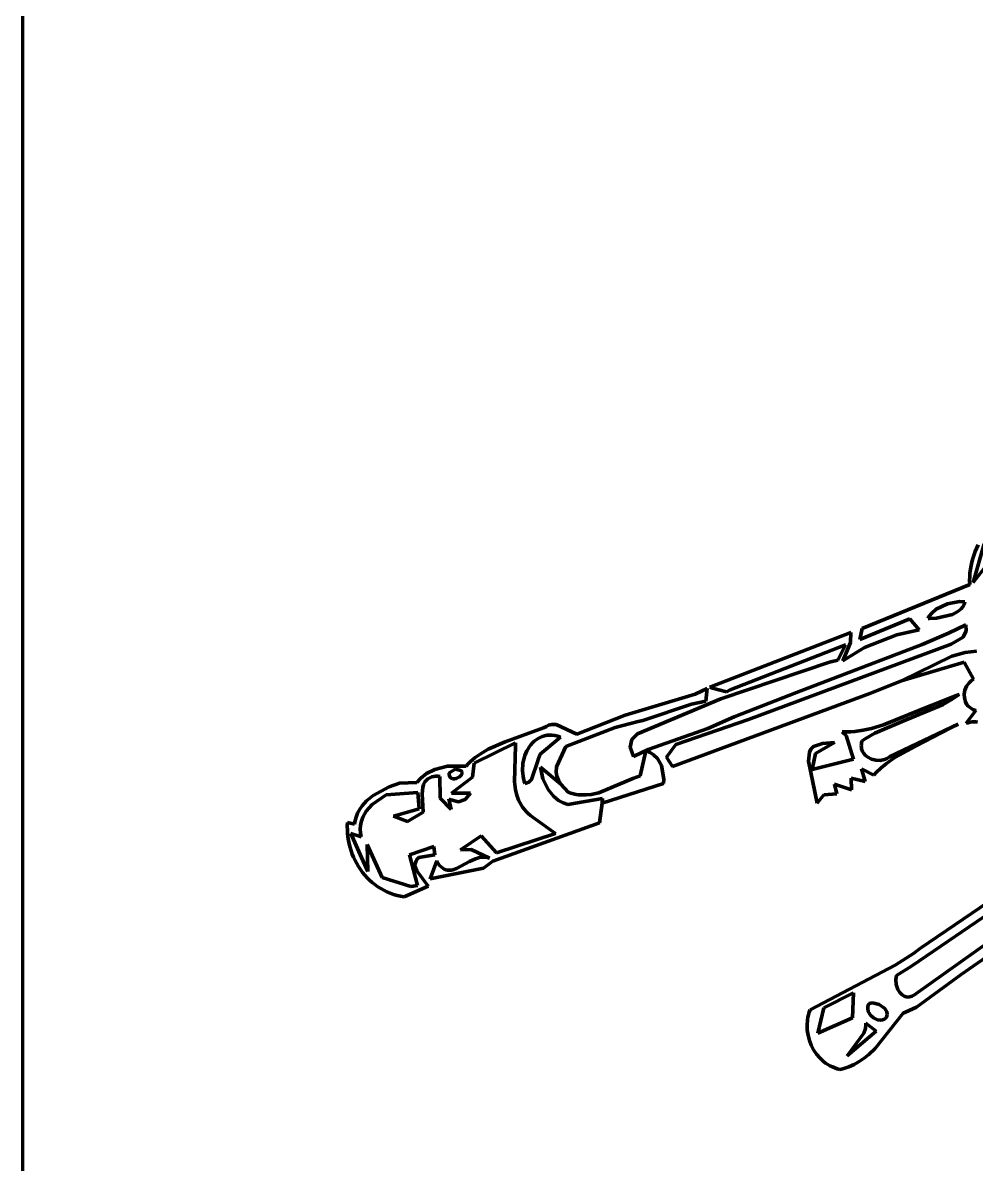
# Model space of a CAD drawing. Header units: millimetres. Extents: x 0 to 8.5, y 0 to 13.2.
# Drawn here: x 0 to 1.895, y 8.382 to 10.652 of the extents above; entities that cross this region are included whole.
import ezdxf

# ---------------------------------------------------------------- set-up
doc = ezdxf.new("R2010")
doc.units = ezdxf.units.MM
for name, color, linetype, lineweight in [('color#060606ff', 7, 'CONTINUOUS', 100), ('color#5c5c5cff', 7, 'CONTINUOUS', 100), ('color#aeaeaeff', 7, 'CONTINUOUS', 100), ('color#ffffffff', 7, 'CONTINUOUS', 100)]:
    doc.layers.add(name, color=color, linetype=linetype, lineweight=lineweight)

msp = doc.modelspace()

# ---------------------------------------------------------------- linework, layer by layer
at = {"layer": 'color#060606ff'}
for p, q in [((1.8884, 9.5863), (1.8933, 9.6001)), ((1.9112, 9.6155), (1.8892, 9.539)), ((1.8933, 9.6001), (1.8992, 9.6136)), ((1.8848, 9.5722), (1.8864, 9.5793)), ((1.8864, 9.5793), (1.8884, 9.5863)), ((1.8892, 9.539), (1.9216, 9.5806)), ((1.8821, 9.5501), (1.8826, 9.5576)), ((1.8826, 9.5576), (1.8835, 9.5649)), ((1.8835, 9.5649), (1.8848, 9.5722)), ((1.6687, 9.4472), (1.8824, 9.5347)), ((1.882, 9.5425), (1.8821, 9.5501)), ((1.8824, 9.5347), (1.882, 9.5425)), ((1.8379, 9.4962), (1.8154, 9.4854)), ((1.8619, 9.5007), (1.8379, 9.4962)), ((1.8725, 9.5002), (1.8619, 9.5007)), ((1.8653, 9.4862), (1.8687, 9.4904)), ((1.8687, 9.4904), (1.8711, 9.4951)), ((1.8711, 9.4951), (1.8725, 9.5002)), ((1.7632, 9.4663), (1.6638, 9.4251)), ((1.7818, 9.4448), (1.7632, 9.4663)), ((1.8018, 9.4716), (1.7996, 9.4671)), ((1.7996, 9.4671), (1.8021, 9.467)), ((1.8067, 9.478), (1.8018, 9.4716)), ((1.8021, 9.467), (1.8163, 9.4675)), ((1.8154, 9.4854), (1.8067, 9.478)), ((1.8163, 9.4675), (1.8478, 9.475)), ((1.8478, 9.475), (1.8587, 9.4808)), ((1.8587, 9.4808), (1.8653, 9.4862)), ((1.6638, 9.4251), (1.6687, 9.4472)), ((1.7374, 9.4349), (1.7818, 9.4448)), ((1.8744, 9.4547), (1.8399, 9.4383)), ((1.8691, 9.4299), (1.8748, 9.4426)), ((1.8748, 9.4426), (1.8744, 9.4547)), ((1.3656, 9.3304), (1.6461, 9.4395)), ((1.6453, 9.4191), (1.63, 9.3828)), ((1.6461, 9.4395), (1.6453, 9.4191)), ((1.6733, 9.4096), (1.7374, 9.4349)), ((1.8399, 9.4383), (1.7876, 9.4153)), ((1.8451, 9.4159), (1.8691, 9.4299)), ((1.6355, 9.4151), (1.4058, 9.3256)), ((1.4425, 9.2666), (1.8451, 9.4159)), ((1.7876, 9.4153), (1.538, 9.3202)), ((1.6199, 9.3846), (1.6355, 9.4151)), ((1.63, 9.3828), (1.6733, 9.4096)), ((1.8733, 9.3995), (1.8465, 9.3925)), ((1.8955, 9.4023), (1.8733, 9.3995)), ((1.3877, 9.3072), (1.6035, 9.3805)), ((1.6035, 9.3805), (1.6199, 9.3846)), ((1.8465, 9.3925), (1.7469, 9.3432)), ((1.3366, 9.3164), (1.3604, 9.3277)), ((1.3604, 9.3277), (1.3578, 9.3028)), ((1.3682, 9.3293), (1.3656, 9.3304)), ((1.3988, 9.3213), (1.3682, 9.3293)), ((1.7469, 9.3432), (1.6837, 9.3177)), ((1.197, 9.2752), (1.3366, 9.3164)), ((1.2221, 9.2377), (1.3877, 9.3072)), ((1.6837, 9.3177), (1.2912, 9.1727)), ((1.4058, 9.3256), (1.3988, 9.3213)), ((1.538, 9.3202), (1.4137, 9.2714)), ((1.8057, 9.2944), (1.853, 9.3132)), ((1.8487, 9.3074), (1.8295, 9.2963)), ((1.8609, 9.3158), (1.8487, 9.3074)), ((1.853, 9.3132), (1.8609, 9.3158)), ((1.3293, 9.2967), (1.2327, 9.2641)), ((1.3578, 9.3028), (1.3293, 9.2967)), ((1.7111, 9.2554), (1.8057, 9.2944)), ((1.8295, 9.2963), (1.7478, 9.2622)), ((1.1013, 9.2369), (1.197, 9.2752)), ((1.223, 9.2625), (1.1773, 9.2506)), ((1.2327, 9.2641), (1.223, 9.2625)), ((1.2981, 9.2164), (1.4425, 9.2666)), ((1.4137, 9.2714), (1.3613, 9.2483)), ((1.7478, 9.2622), (1.6937, 9.2388)), ((0.959, 9.2216), (1.0351, 9.2499)), ((1.0351, 9.2499), (1.0406, 9.2526)), ((1.0406, 9.2526), (1.045, 9.2549)), ((1.045, 9.2549), (1.0515, 9.2566)), ((1.0515, 9.2566), (1.0601, 9.2564)), ((1.0601, 9.2564), (1.1013, 9.2369)), ((1.1773, 9.2506), (1.0794, 9.2123)), ((1.2106, 9.2263), (1.2221, 9.2377)), ((1.3613, 9.2483), (1.2433, 9.2066)), ((1.6287, 9.2417), (1.6372, 9.2416)), ((1.6368, 9.2344), (1.6287, 9.2417)), ((1.6372, 9.2416), (1.6456, 9.242)), ((1.6456, 9.242), (1.654, 9.2426)), ((1.654, 9.2426), (1.6706, 9.245)), ((1.6706, 9.245), (1.6869, 9.2484)), ((1.6937, 9.2388), (1.6745, 9.2279)), ((1.6869, 9.2484), (1.7111, 9.2554)), ((1.7228, 9.1919), (1.8593, 9.2569)), ((1.8593, 9.2569), (1.775, 9.2133)), ((0.9792, 9.2202), (0.8969, 9.1796)), ((0.9249, 9.207), (0.959, 9.2216)), ((0.9771, 9.1423), (0.979, 9.2148)), ((0.979, 9.2148), (0.9792, 9.2202)), ((1.0098, 9.2161), (1.0069, 9.2123)), ((1.013, 9.2198), (1.0098, 9.2161)), ((1.0165, 9.2231), (1.013, 9.2198)), ((1.0202, 9.226), (1.0165, 9.2231)), ((1.0241, 9.2286), (1.0202, 9.226)), ((1.0282, 9.2308), (1.0241, 9.2286)), ((1.0326, 9.2326), (1.0282, 9.2308)), ((1.0285, 9.1975), (1.069, 9.2312)), ((1.0372, 9.234), (1.0326, 9.2326)), ((1.042, 9.2349), (1.0372, 9.234)), ((1.047, 9.2353), (1.042, 9.2349)), ((1.0522, 9.2351), (1.047, 9.2353)), ((1.0576, 9.2344), (1.0522, 9.2351)), ((1.0632, 9.2331), (1.0576, 9.2344)), ((1.069, 9.2312), (1.0632, 9.2331)), ((1.2072, 9.2111), (1.2106, 9.2263)), ((1.2792, 9.1912), (1.2981, 9.2164)), ((1.5717, 9.2127), (1.5898, 9.2183)), ((1.6135, 9.2205), (1.5755, 9.199)), ((1.5898, 9.2183), (1.6135, 9.2205)), ((1.6515, 9.1876), (1.6368, 9.2344)), ((1.6669, 9.2173), (1.6667, 9.2141)), ((1.6667, 9.2141), (1.6668, 9.2111)), ((1.6674, 9.2205), (1.6669, 9.2173)), ((1.6683, 9.2239), (1.6674, 9.2205)), ((1.6745, 9.2279), (1.6683, 9.2239)), ((0.8991, 9.1906), (0.909, 9.1977)), ((0.909, 9.1977), (0.9249, 9.207)), ((0.9979, 9.1945), (0.9964, 9.1896)), ((0.9998, 9.1992), (0.9979, 9.1945)), ((1.0019, 9.2038), (0.9998, 9.1992)), ((1.0043, 9.2081), (1.0019, 9.2038)), ((1.0069, 9.2123), (1.0043, 9.2081)), ((1.0241, 9.1867), (1.0285, 9.1975)), ((1.0794, 9.2123), (1.061, 9.1719)), ((1.2136, 9.193), (1.2072, 9.2111)), ((1.2433, 9.2066), (1.2136, 9.193)), ((1.5615, 9.1835), (1.5634, 9.2015)), ((1.5634, 9.2015), (1.5664, 9.2073)), ((1.5664, 9.2073), (1.5717, 9.2127)), ((1.5755, 9.199), (1.5687, 9.1669)), ((1.6668, 9.2111), (1.6672, 9.2083)), ((1.6672, 9.2083), (1.6689, 9.203)), ((1.6689, 9.203), (1.6716, 9.1984)), ((1.6716, 9.1984), (1.6752, 9.1944)), ((1.6752, 9.1944), (1.6795, 9.1911)), ((1.7179, 9.1888), (1.7228, 9.1919)), ((1.775, 9.2133), (1.7334, 9.1905)), ((0.819, 9.1671), (0.8441, 9.1734)), ((0.8441, 9.1734), (0.8812, 9.1732)), ((0.8812, 9.1732), (0.8854, 9.178)), ((0.8854, 9.178), (0.8898, 9.1825)), ((0.8898, 9.1825), (0.8991, 9.1906)), ((0.8969, 9.1796), (0.8941, 9.1516)), ((0.9936, 9.1743), (0.9933, 9.1692)), ((0.9933, 9.1692), (0.9933, 9.164)), ((0.9942, 9.1795), (0.9936, 9.1743)), ((0.9952, 9.1846), (0.9942, 9.1795)), ((0.9964, 9.1896), (0.9952, 9.1846)), ((1.0111, 9.147), (1.0237, 9.1843)), ((1.0237, 9.1843), (1.0241, 9.1867)), ((1.0696, 9.1375), (1.0293, 9.1715)), ((1.0293, 9.1715), (1.0337, 9.1486)), ((1.061, 9.1719), (1.0604, 9.1613)), ((1.2912, 9.1727), (1.2792, 9.1912)), ((1.5788, 9.0998), (1.5615, 9.1835)), ((1.5687, 9.1669), (1.6515, 9.1876)), ((1.6795, 9.1911), (1.687, 9.1874)), ((1.687, 9.1874), (1.6953, 9.1854)), ((1.6953, 9.1854), (1.704, 9.1851)), ((1.7062, 9.1704), (1.6962, 9.161)), ((1.704, 9.1851), (1.7125, 9.1867)), ((1.7167, 9.179), (1.7062, 9.1704)), ((1.7125, 9.1867), (1.7179, 9.1888)), ((1.7334, 9.1905), (1.7167, 9.179)), ((0.7834, 9.1413), (0.7911, 9.1498)), ((0.7911, 9.1498), (0.8027, 9.1589)), ((0.8028, 9.1465), (0.8009, 9.1444)), ((0.8027, 9.1589), (0.819, 9.1671)), ((0.805, 9.1483), (0.8028, 9.1465)), ((0.8074, 9.1499), (0.805, 9.1483)), ((0.8102, 9.1512), (0.8074, 9.1499)), ((0.8133, 9.1523), (0.8102, 9.1512)), ((0.8167, 9.153), (0.8133, 9.1523)), ((0.8205, 9.1534), (0.8167, 9.153)), ((0.8246, 9.1534), (0.8205, 9.1534)), ((0.8292, 9.1531), (0.8246, 9.1534)), ((0.8296, 9.11), (0.8292, 9.1531)), ((0.8592, 9.1673), (0.847, 9.1598)), ((0.847, 9.1598), (0.8473, 9.157)), ((0.8473, 9.157), (0.8479, 9.1546)), ((0.8479, 9.1546), (0.8488, 9.1526)), ((0.8488, 9.1526), (0.8499, 9.151)), ((0.8499, 9.151), (0.8512, 9.1498)), ((0.8512, 9.1498), (0.8527, 9.1489)), ((0.8941, 9.1516), (0.8522, 9.1199)), ((0.8527, 9.1489), (0.8543, 9.1484)), ((0.8543, 9.1484), (0.8578, 9.1481)), ((0.8578, 9.1481), (0.8615, 9.1488)), ((0.8627, 9.167), (0.8592, 9.1673)), ((0.8615, 9.1488), (0.8682, 9.1524)), ((0.8656, 9.1665), (0.8627, 9.167)), ((0.868, 9.1658), (0.8656, 9.1665)), ((0.8699, 9.165), (0.868, 9.1658)), ((0.8682, 9.1524), (0.8718, 9.1563)), ((0.8714, 9.164), (0.8699, 9.165)), ((0.8724, 9.1628), (0.8714, 9.164)), ((0.8718, 9.1563), (0.873, 9.159)), ((0.8729, 9.1616), (0.8724, 9.1628)), ((0.8731, 9.1603), (0.8729, 9.1616)), ((0.873, 9.159), (0.8731, 9.1603)), ((0.9933, 9.164), (0.9937, 9.1588)), ((0.9937, 9.1588), (0.9944, 9.1537)), ((0.9944, 9.1537), (0.9954, 9.1487)), ((0.9954, 9.1487), (0.9968, 9.1437)), ((1.0059, 9.142), (1.0111, 9.147)), ((1.0337, 9.1486), (1.044, 9.127)), ((1.0604, 9.1613), (1.0617, 9.1534)), ((1.0617, 9.1534), (1.0647, 9.1454)), ((1.6741, 9.1433), (1.6464, 9.1497)), ((1.6464, 9.1497), (1.647, 9.1264)), ((1.6914, 9.1559), (1.6674, 9.1683)), ((1.6674, 9.1683), (1.6741, 9.1433)), ((1.6962, 9.161), (1.6914, 9.1559)), ((0.6967, 9.1153), (0.728, 9.1321)), ((0.728, 9.1321), (0.7486, 9.1398)), ((0.7486, 9.1398), (0.7834, 9.1413)), ((0.795, 9.1312), (0.7935, 9.1183)), ((0.7967, 9.137), (0.795, 9.1312)), ((0.7993, 9.1421), (0.7967, 9.137)), ((0.8009, 9.1444), (0.7993, 9.1421)), ((0.9793, 9.1262), (0.9771, 9.1423)), ((0.9819, 9.1159), (0.9793, 9.1262)), ((0.9968, 9.1437), (0.9985, 9.1389)), ((0.9985, 9.1389), (1.0006, 9.1395)), ((1.0006, 9.1395), (1.0059, 9.142)), ((1.044, 9.127), (1.0546, 9.1138)), ((1.0647, 9.1454), (1.0678, 9.1401)), ((1.0678, 9.1401), (1.0696, 9.1375)), ((1.647, 9.1264), (1.6135, 9.1378)), ((1.6135, 9.1378), (1.618, 9.1183)), ((0.6745, 9.0948), (0.6831, 9.1044)), ((0.6831, 9.1044), (0.6967, 9.1153)), ((0.7219, 9.1162), (0.6946, 9.0975)), ((0.7852, 9.121), (0.7219, 9.1162)), ((0.7881, 9.089), (0.7852, 9.121)), ((0.7935, 9.1183), (0.7956, 9.0822)), ((0.8516, 9.0871), (0.8296, 9.11)), ((0.8505, 9.1067), (0.8468, 9.1087)), ((0.8468, 9.1087), (0.8516, 9.0871)), ((0.866, 9.1029), (0.8505, 9.1067)), ((0.8522, 9.1199), (0.8901, 9.1201)), ((0.8792, 9.1073), (0.866, 9.1029)), ((0.8901, 9.1201), (0.8792, 9.1073)), ((0.9856, 9.1059), (0.9819, 9.1159)), ((0.9879, 9.1011), (0.9856, 9.1059)), ((0.9905, 9.0965), (0.9879, 9.1011)), ((1.0546, 9.1138), (1.065, 9.1054)), ((1.065, 9.1054), (1.0738, 9.1006)), ((1.0738, 9.1006), (1.0834, 9.0975)), ((1.0834, 9.0975), (1.1525, 9.1089)), ((1.1525, 9.1089), (1.1515, 9.1)), ((1.5924, 9.1166), (1.5788, 9.0998)), ((1.618, 9.1183), (1.5924, 9.1166)), ((0.6623, 9.0718), (0.6655, 9.0801)), ((0.6655, 9.0801), (0.6696, 9.0878)), ((0.6696, 9.0878), (0.6745, 9.0948)), ((0.6827, 9.0843), (0.6757, 9.0723)), ((0.6946, 9.0975), (0.6827, 9.0843)), ((0.7367, 9.0742), (0.7881, 9.089)), ((0.7956, 9.0822), (0.7648, 9.0638)), ((0.9935, 9.0919), (0.9905, 9.0965)), ((0.9969, 9.0875), (0.9935, 9.0919)), ((1.0006, 9.0832), (0.9969, 9.0875)), ((1.0047, 9.0791), (1.0006, 9.0832)), ((1.0093, 9.0752), (1.0047, 9.0791)), ((1.1515, 9.1), (1.1462, 9.0608)), ((0.645, 9.0542), (0.6454, 9.0613)), ((0.6454, 9.0613), (0.6593, 9.0582)), ((0.6593, 9.0582), (0.66, 9.0629)), ((0.66, 9.0629), (0.6623, 9.0718)), ((0.671, 9.0555), (0.6706, 9.0482)), ((0.6723, 9.0624), (0.671, 9.0555)), ((0.6757, 9.0723), (0.6723, 9.0624)), ((0.7648, 9.0638), (0.7367, 9.0742)), ((1.1462, 9.0608), (0.9341, 8.9849)), ((1.0142, 9.0714), (1.0093, 9.0752)), ((1.0585, 9.0399), (1.0142, 9.0714)), ((0.6451, 9.0471), (0.645, 9.0542)), ((0.6455, 9.04), (0.6451, 9.0471)), ((0.6462, 9.0329), (0.6455, 9.04)), ((0.6473, 9.0259), (0.6462, 9.0329)), ((0.6726, 9.0328), (0.6518, 9.0398)), ((0.6518, 9.0398), (0.6733, 8.9917)), ((0.6706, 9.0482), (0.6711, 9.0407)), ((0.6711, 9.0407), (0.6726, 9.0328)), ((0.8697, 9.0073), (0.9111, 9.035)), ((0.9111, 9.035), (0.9416, 9.001)), ((0.9416, 9.001), (1.0585, 9.0399)), ((0.6487, 9.019), (0.6473, 9.0259)), ((0.6505, 9.0121), (0.6487, 9.019)), ((0.6525, 9.0054), (0.6505, 9.0121)), ((0.6857, 8.964), (0.6844, 9.018)), ((0.6844, 9.018), (0.7143, 8.9522)), ((0.7683, 8.9974), (0.8173, 9.0138)), ((0.8173, 9.0138), (0.8189, 8.997)), ((0.6549, 8.9988), (0.6525, 9.0054)), ((0.6576, 8.9923), (0.6549, 8.9988)), ((0.6606, 8.9859), (0.6576, 8.9923)), ((0.6733, 8.9917), (0.6857, 8.964)), ((0.7845, 8.936), (0.7683, 8.9974)), ((0.7834, 8.9877), (0.782, 8.9856)), ((0.7851, 8.9897), (0.7834, 8.9877)), ((0.7872, 8.9918), (0.7851, 8.9897)), ((0.8189, 8.997), (0.7872, 8.9918)), ((0.8912, 9.0079), (0.8697, 9.0073)), ((0.888, 8.9837), (0.8996, 8.9891)), ((0.9273, 8.9909), (0.8912, 9.0079)), ((0.8996, 8.9891), (0.9075, 8.9916)), ((0.9075, 8.9916), (0.9115, 8.9924)), ((0.9115, 8.9924), (0.9154, 8.9927)), ((0.9154, 8.9927), (0.9194, 8.9926)), ((0.9194, 8.9926), (0.9233, 8.9921)), ((0.9233, 8.9921), (0.9273, 8.9909)), ((0.6639, 8.9798), (0.6606, 8.9859)), ((0.6675, 8.9738), (0.6639, 8.9798)), ((0.6713, 8.968), (0.6675, 8.9738)), ((0.6755, 8.9624), (0.6713, 8.968)), ((0.7802, 8.9815), (0.7795, 8.9775)), ((0.7795, 8.9775), (0.7799, 8.9734)), ((0.7799, 8.9734), (0.7829, 8.9654)), ((0.782, 8.9856), (0.7802, 8.9815)), ((0.7829, 8.9654), (0.8056, 8.9349)), ((0.81, 8.9493), (0.8227, 8.985)), ((0.9154, 8.9704), (0.81, 8.9493)), ((0.8227, 8.985), (0.8255, 8.9803)), ((0.8255, 8.9803), (0.8285, 8.9763)), ((0.8285, 8.9763), (0.8315, 8.9731)), ((0.8315, 8.9731), (0.8346, 8.9706)), ((0.8346, 8.9706), (0.8377, 8.9688)), ((0.8377, 8.9688), (0.841, 8.9675)), ((0.841, 8.9675), (0.8443, 8.9668)), ((0.8443, 8.9668), (0.8476, 8.9667)), ((0.8476, 8.9667), (0.8511, 8.9669)), ((0.8511, 8.9669), (0.8545, 8.9676)), ((0.8545, 8.9676), (0.8617, 8.97)), ((0.8617, 8.97), (0.888, 8.9837)), ((0.9341, 8.9849), (0.9154, 8.9704)), ((0.6799, 8.957), (0.6755, 8.9624)), ((0.6845, 8.9518), (0.6799, 8.957)), ((0.6894, 8.9469), (0.6845, 8.9518)), ((0.6946, 8.9423), (0.6894, 8.9469)), ((0.7, 8.938), (0.6946, 8.9423)), ((0.7143, 8.9522), (0.7713, 8.9341)), ((0.7056, 8.9339), (0.7, 8.938)), ((0.7115, 8.9302), (0.7056, 8.9339)), ((0.7176, 8.9267), (0.7115, 8.9302)), ((0.7238, 8.9237), (0.7176, 8.9267)), ((0.7303, 8.9209), (0.7238, 8.9237)), ((0.737, 8.9186), (0.7303, 8.9209)), ((0.8056, 8.9349), (0.7583, 8.9139)), ((0.7713, 8.9341), (0.7845, 8.936)), ((0.7439, 8.9166), (0.737, 8.9186)), ((0.751, 8.915), (0.7439, 8.9166)), ((0.7583, 8.9139), (0.751, 8.915))]:
    msp.add_line(p, q, dxfattribs=at)
at = {"layer": 'color#5c5c5cff'}
for p, q in [((1.8465, 9.3925), (1.8733, 9.3995)), ((1.8733, 9.3995), (1.8955, 9.4023)), ((1.7469, 9.3432), (1.8465, 9.3925)), ((1.8713, 9.3805), (1.7469, 9.3432)), ((1.8897, 9.3465), (1.8713, 9.3805)), ((1.8728, 9.3249), (1.876, 9.3324)), ((1.876, 9.3324), (1.8808, 9.3392)), ((1.8808, 9.3392), (1.8849, 9.3432)), ((1.8849, 9.3432), (1.8897, 9.3465)), ((1.8713, 9.317), (1.8728, 9.3249)), ((1.8715, 9.3092), (1.8713, 9.317)), ((1.8736, 9.3017), (1.8715, 9.3092)), ((1.876, 9.2971), (1.8736, 9.3017)), ((1.8748, 9.2587), (1.8945, 9.2841)), ((1.8793, 9.2929), (1.876, 9.2971)), ((1.8835, 9.2893), (1.8793, 9.2929)), ((1.8885, 9.2863), (1.8835, 9.2893)), ((1.8945, 9.2841), (1.8885, 9.2863)), ((1.8792, 9.26), (1.8748, 9.2587)), ((1.8833, 9.261), (1.8792, 9.26)), ((1.8872, 9.2615), (1.8833, 9.261)), ((1.8909, 9.2617), (1.8872, 9.2615)), ((1.8944, 9.2615), (1.8909, 9.2617)), ((1.8976, 9.261), (1.8944, 9.2615)), ((1.2269, 9.1546), (1.2387, 9.2037)), ((1.2387, 9.2037), (1.2469, 9.2006)), ((1.2469, 9.2006), (1.2539, 9.1963)), ((1.2539, 9.1963), (1.2614, 9.1888)), ((1.0337, 9.1486), (1.0293, 9.1715)), ((1.0293, 9.1715), (1.0696, 9.1375)), ((1.2614, 9.1888), (1.2692, 9.1748)), ((1.2692, 9.1748), (1.2739, 9.1476)), ((1.044, 9.127), (1.0337, 9.1486)), ((1.1448, 9.1207), (1.2127, 9.1491)), ((1.2127, 9.1491), (1.2269, 9.1546)), ((1.2739, 9.1476), (1.2735, 9.1393)), ((1.0546, 9.1138), (1.044, 9.127)), ((1.0696, 9.1375), (1.0843, 9.1218)), ((1.2735, 9.1393), (1.1515, 9.1)), ((1.065, 9.1054), (1.0546, 9.1138)), ((1.0738, 9.1006), (1.065, 9.1054)), ((1.0834, 9.0975), (1.0738, 9.1006)), ((1.1525, 9.1089), (1.0834, 9.0975)), ((1.0843, 9.1218), (1.0894, 9.1199)), ((1.0894, 9.1199), (1.0945, 9.1185)), ((1.0945, 9.1185), (1.0996, 9.1174)), ((1.0996, 9.1174), (1.1047, 9.1166)), ((1.1047, 9.1166), (1.1098, 9.1162)), ((1.1098, 9.1162), (1.1199, 9.1162)), ((1.1199, 9.1162), (1.1299, 9.1173)), ((1.1299, 9.1173), (1.1448, 9.1207)), ((1.1515, 9.1), (1.1525, 9.1089)), ((2.1558, 9.0417), (1.7662, 8.7756)), ((1.7841, 8.8118), (2.1174, 9.0376)), ((1.7752, 8.7205), (2.1967, 9.0212)), ((2.1837, 8.9826), (1.8655, 8.7591)), ((1.7702, 8.8013), (1.7841, 8.8118)), ((1.7339, 8.7777), (1.7702, 8.8013)), ((1.5651, 8.6893), (1.7339, 8.7777)), ((1.7662, 8.7756), (1.7364, 8.7572)), ((1.7364, 8.7572), (1.7352, 8.7496)), ((1.7352, 8.7496), (1.736, 8.7392)), ((1.736, 8.7392), (1.7392, 8.7296)), ((1.8655, 8.7591), (1.7761, 8.6943)), ((1.6509, 8.7227), (1.5924, 8.6933)), ((1.6489, 8.673), (1.6509, 8.7227)), ((1.7392, 8.7296), (1.743, 8.7235)), ((1.743, 8.7235), (1.7479, 8.7186)), ((1.7479, 8.7186), (1.7517, 8.7163)), ((1.7517, 8.7163), (1.7558, 8.7149)), ((1.7558, 8.7149), (1.7603, 8.7145)), ((1.7603, 8.7145), (1.765, 8.7153)), ((1.765, 8.7153), (1.7675, 8.7161)), ((1.7675, 8.7161), (1.77, 8.7172)), ((1.77, 8.7172), (1.7726, 8.7187)), ((1.7726, 8.7187), (1.7752, 8.7205)), ((1.5924, 8.6933), (1.58, 8.6428)), ((1.6798, 8.6959), (1.6794, 8.6919)), ((1.6812, 8.6997), (1.6798, 8.6959)), ((1.6824, 8.7016), (1.6812, 8.6997)), ((1.6892, 8.7028), (1.6824, 8.7016)), ((1.7024, 8.6996), (1.6892, 8.7028)), ((1.7136, 8.6915), (1.7024, 8.6996)), ((1.7761, 8.6943), (1.7544, 8.6842)), ((1.5598, 8.6691), (1.5606, 8.6742)), ((1.5606, 8.6742), (1.5618, 8.6793)), ((1.5618, 8.6793), (1.5633, 8.6844)), ((1.5633, 8.6844), (1.5651, 8.6893)), ((1.58, 8.6428), (1.6489, 8.673)), ((1.6794, 8.6919), (1.6806, 8.686)), ((1.6806, 8.686), (1.6848, 8.6787)), ((1.6848, 8.6787), (1.6912, 8.6728)), ((1.6912, 8.6728), (1.6989, 8.6691)), ((1.7497, 8.6826), (1.6943, 8.6123)), ((1.7089, 8.6688), (1.7127, 8.6703)), ((1.7127, 8.6703), (1.7162, 8.6729)), ((1.7173, 8.6853), (1.7136, 8.6915)), ((1.7162, 8.6729), (1.7177, 8.6766)), ((1.7182, 8.6801), (1.7173, 8.6853)), ((1.7177, 8.6766), (1.7182, 8.6801)), ((1.7544, 8.6842), (1.7497, 8.6826)), ((1.559, 8.6588), (1.5598, 8.6691)), ((1.5594, 8.6485), (1.559, 8.6588)), ((1.5609, 8.6383), (1.5594, 8.6485)), ((1.6384, 8.5973), (1.6965, 8.6468)), ((1.6747, 8.652), (1.6714, 8.6424)), ((1.6756, 8.6599), (1.6747, 8.652)), ((1.6965, 8.6468), (1.6756, 8.6626)), ((1.6756, 8.6626), (1.6756, 8.6599)), ((1.6989, 8.6691), (1.705, 8.6682)), ((1.705, 8.6682), (1.7089, 8.6688)), ((1.5635, 8.6283), (1.5609, 8.6383)), ((1.5672, 8.6187), (1.5635, 8.6283)), ((1.6714, 8.6424), (1.6384, 8.5973)), ((1.5719, 8.6096), (1.5672, 8.6187)), ((1.5776, 8.6011), (1.5719, 8.6096)), ((1.6943, 8.6123), (1.6814, 8.6)), ((1.5842, 8.5933), (1.5776, 8.6011)), ((1.5917, 8.5864), (1.5842, 8.5933)), ((1.5957, 8.5832), (1.5917, 8.5864)), ((1.6, 8.5804), (1.5957, 8.5832)), ((1.6044, 8.5777), (1.6, 8.5804)), ((1.6524, 8.5802), (1.6416, 8.5754)), ((1.6627, 8.586), (1.6524, 8.5802)), ((1.6723, 8.5926), (1.6627, 8.586)), ((1.6814, 8.6), (1.6723, 8.5926)), ((1.6091, 8.5754), (1.6044, 8.5777)), ((1.6139, 8.5734), (1.6091, 8.5754)), ((1.6189, 8.5717), (1.6139, 8.5734)), ((1.6241, 8.5703), (1.6189, 8.5717)), ((1.6301, 8.5717), (1.6241, 8.5703)), ((1.636, 8.5734), (1.6301, 8.5717)), ((1.6416, 8.5754), (1.636, 8.5734))]:
    msp.add_line(p, q, dxfattribs=at)
at = {"layer": 'color#aeaeaeff'}
for p, q in [((0.847, 9.1598), (0.8592, 9.1673)), ((0.8473, 9.157), (0.847, 9.1598)), ((0.8479, 9.1546), (0.8473, 9.157)), ((0.8488, 9.1526), (0.8479, 9.1546)), ((0.8499, 9.151), (0.8488, 9.1526)), ((0.8512, 9.1498), (0.8499, 9.151)), ((0.8527, 9.1489), (0.8512, 9.1498)), ((0.8543, 9.1484), (0.8527, 9.1489)), ((0.8578, 9.1481), (0.8543, 9.1484)), ((0.8615, 9.1488), (0.8578, 9.1481)), ((0.8592, 9.1673), (0.8627, 9.167)), ((0.8682, 9.1524), (0.8615, 9.1488)), ((0.8627, 9.167), (0.8656, 9.1665)), ((0.8656, 9.1665), (0.868, 9.1658)), ((0.868, 9.1658), (0.8699, 9.165)), ((0.8718, 9.1563), (0.8682, 9.1524)), ((0.8699, 9.165), (0.8714, 9.164)), ((0.8714, 9.164), (0.8724, 9.1628)), ((0.873, 9.159), (0.8718, 9.1563)), ((0.8724, 9.1628), (0.8729, 9.1616)), ((0.8729, 9.1616), (0.8731, 9.1603)), ((0.8731, 9.1603), (0.873, 9.159))]:
    msp.add_line(p, q, dxfattribs=at)
at = {"layer": 'color#ffffffff'}
for p, q in [((0, 0), (0, 13.1944)), ((1.8933, 9.6001), (1.8884, 9.5863)), ((1.8892, 9.539), (1.9112, 9.6155)), ((1.8992, 9.6136), (1.8933, 9.6001)), ((1.8864, 9.5793), (1.8848, 9.5722)), ((1.8884, 9.5863), (1.8864, 9.5793)), ((1.9216, 9.5806), (1.8892, 9.539)), ((1.8826, 9.5576), (1.8821, 9.5501)), ((1.8835, 9.5649), (1.8826, 9.5576)), ((1.8848, 9.5722), (1.8835, 9.5649)), ((1.8824, 9.5347), (1.6687, 9.4472)), ((1.8821, 9.5501), (1.882, 9.5425)), ((1.882, 9.5425), (1.8824, 9.5347)), ((1.8154, 9.4854), (1.8379, 9.4962)), ((1.8379, 9.4962), (1.8619, 9.5007)), ((1.8619, 9.5007), (1.8725, 9.5002)), ((1.8687, 9.4904), (1.8653, 9.4862)), ((1.8711, 9.4951), (1.8687, 9.4904)), ((1.8725, 9.5002), (1.8711, 9.4951)), ((1.6638, 9.4251), (1.7632, 9.4663)), ((1.7632, 9.4663), (1.7818, 9.4448)), ((1.7996, 9.4671), (1.8018, 9.4716)), ((1.8021, 9.467), (1.7996, 9.4671)), ((1.8018, 9.4716), (1.8067, 9.478)), ((1.8163, 9.4675), (1.8021, 9.467)), ((1.8067, 9.478), (1.8154, 9.4854)), ((1.8478, 9.475), (1.8163, 9.4675)), ((1.8587, 9.4808), (1.8478, 9.475)), ((1.8653, 9.4862), (1.8587, 9.4808)), ((1.6687, 9.4472), (1.6638, 9.4251)), ((1.7818, 9.4448), (1.7374, 9.4349)), ((1.8399, 9.4383), (1.8744, 9.4547)), ((1.8748, 9.4426), (1.8691, 9.4299)), ((1.8744, 9.4547), (1.8748, 9.4426)), ((1.6461, 9.4395), (1.3656, 9.3304)), ((1.63, 9.3828), (1.6453, 9.4191)), ((1.6453, 9.4191), (1.6461, 9.4395)), ((1.7374, 9.4349), (1.6733, 9.4096)), ((1.7876, 9.4153), (1.8399, 9.4383)), ((1.8691, 9.4299), (1.8451, 9.4159)), ((1.4058, 9.3256), (1.6355, 9.4151)), ((1.8451, 9.4159), (1.4425, 9.2666)), ((1.538, 9.3202), (1.7876, 9.4153)), ((1.6355, 9.4151), (1.6199, 9.3846)), ((1.6733, 9.4096), (1.63, 9.3828)), ((1.6035, 9.3805), (1.3877, 9.3072)), ((1.6199, 9.3846), (1.6035, 9.3805)), ((1.7469, 9.3432), (1.8713, 9.3805)), ((1.8713, 9.3805), (1.8897, 9.3465)), ((1.3604, 9.3277), (1.3366, 9.3164)), ((1.3578, 9.3028), (1.3604, 9.3277)), ((1.3656, 9.3304), (1.3682, 9.3293)), ((1.3682, 9.3293), (1.3988, 9.3213)), ((1.6837, 9.3177), (1.7469, 9.3432)), ((1.876, 9.3324), (1.8728, 9.3249)), ((1.8808, 9.3392), (1.876, 9.3324)), ((1.8849, 9.3432), (1.8808, 9.3392)), ((1.8897, 9.3465), (1.8849, 9.3432)), ((1.3366, 9.3164), (1.197, 9.2752)), ((1.3877, 9.3072), (1.2221, 9.2377)), ((1.2912, 9.1727), (1.6837, 9.3177)), ((1.3988, 9.3213), (1.4058, 9.3256)), ((1.4137, 9.2714), (1.538, 9.3202)), ((1.853, 9.3132), (1.8057, 9.2944)), ((1.8295, 9.2963), (1.8487, 9.3074)), ((1.8487, 9.3074), (1.8609, 9.3158)), ((1.8609, 9.3158), (1.853, 9.3132)), ((1.8728, 9.3249), (1.8713, 9.317)), ((1.8713, 9.317), (1.8715, 9.3092)), ((1.8715, 9.3092), (1.8736, 9.3017)), ((1.2327, 9.2641), (1.3293, 9.2967)), ((1.3293, 9.2967), (1.3578, 9.3028)), ((1.8057, 9.2944), (1.7111, 9.2554)), ((1.7478, 9.2622), (1.8295, 9.2963)), ((1.8736, 9.3017), (1.876, 9.2971)), ((1.8945, 9.2841), (1.8748, 9.2587)), ((1.876, 9.2971), (1.8793, 9.2929)), ((1.8793, 9.2929), (1.8835, 9.2893)), ((1.8835, 9.2893), (1.8885, 9.2863)), ((1.8885, 9.2863), (1.8945, 9.2841)), ((1.197, 9.2752), (1.1013, 9.2369)), ((1.1773, 9.2506), (1.223, 9.2625)), ((1.223, 9.2625), (1.2327, 9.2641)), ((1.4425, 9.2666), (1.2981, 9.2164)), ((1.3613, 9.2483), (1.4137, 9.2714)), ((1.6937, 9.2388), (1.7478, 9.2622)), ((1.8748, 9.2587), (1.8792, 9.26)), ((1.8792, 9.26), (1.8833, 9.261)), ((1.8833, 9.261), (1.8872, 9.2615)), ((1.8872, 9.2615), (1.8909, 9.2617)), ((1.8909, 9.2617), (1.8944, 9.2615)), ((1.8944, 9.2615), (1.8976, 9.261)), ((1.0351, 9.2499), (0.959, 9.2216)), ((1.0406, 9.2526), (1.0351, 9.2499)), ((1.045, 9.2549), (1.0406, 9.2526)), ((1.0515, 9.2566), (1.045, 9.2549)), ((1.0601, 9.2564), (1.0515, 9.2566)), ((1.1013, 9.2369), (1.0601, 9.2564)), ((1.0794, 9.2123), (1.1773, 9.2506)), ((1.2221, 9.2377), (1.2106, 9.2263)), ((1.2433, 9.2066), (1.3613, 9.2483)), ((1.6287, 9.2417), (1.6368, 9.2344)), ((1.6372, 9.2416), (1.6287, 9.2417)), ((1.6456, 9.242), (1.6372, 9.2416)), ((1.654, 9.2426), (1.6456, 9.242)), ((1.6706, 9.245), (1.654, 9.2426)), ((1.6869, 9.2484), (1.6706, 9.245)), ((1.6745, 9.2279), (1.6937, 9.2388)), ((1.7111, 9.2554), (1.6869, 9.2484)), ((1.8593, 9.2569), (1.7228, 9.1919)), ((1.775, 9.2133), (1.8593, 9.2569)), ((0.8969, 9.1796), (0.9792, 9.2202)), ((0.959, 9.2216), (0.9249, 9.207)), ((0.979, 9.2148), (0.9771, 9.1423)), ((0.9792, 9.2202), (0.979, 9.2148)), ((1.0069, 9.2123), (1.0098, 9.2161)), ((1.0098, 9.2161), (1.013, 9.2198)), ((1.013, 9.2198), (1.0165, 9.2231)), ((1.0165, 9.2231), (1.0202, 9.226)), ((1.0202, 9.226), (1.0241, 9.2286)), ((1.0241, 9.2286), (1.0282, 9.2308)), ((1.0282, 9.2308), (1.0326, 9.2326)), ((1.069, 9.2312), (1.0285, 9.1975)), ((1.0326, 9.2326), (1.0372, 9.234)), ((1.0372, 9.234), (1.042, 9.2349)), ((1.042, 9.2349), (1.047, 9.2353)), ((1.047, 9.2353), (1.0522, 9.2351)), ((1.0522, 9.2351), (1.0576, 9.2344)), ((1.0576, 9.2344), (1.0632, 9.2331)), ((1.0632, 9.2331), (1.069, 9.2312)), ((1.2106, 9.2263), (1.2072, 9.2111)), ((1.2981, 9.2164), (1.2792, 9.1912)), ((1.5898, 9.2183), (1.5717, 9.2127)), ((1.5755, 9.199), (1.6135, 9.2205)), ((1.6135, 9.2205), (1.5898, 9.2183)), ((1.6368, 9.2344), (1.6515, 9.1876)), ((1.6667, 9.2141), (1.6669, 9.2173)), ((1.6668, 9.2111), (1.6667, 9.2141)), ((1.6669, 9.2173), (1.6674, 9.2205)), ((1.6674, 9.2205), (1.6683, 9.2239)), ((1.6683, 9.2239), (1.6745, 9.2279)), ((0.909, 9.1977), (0.8991, 9.1906)), ((0.9249, 9.207), (0.909, 9.1977)), ((0.9964, 9.1896), (0.9979, 9.1945)), ((0.9979, 9.1945), (0.9998, 9.1992)), ((0.9998, 9.1992), (1.0019, 9.2038)), ((1.0019, 9.2038), (1.0043, 9.2081)), ((1.0043, 9.2081), (1.0069, 9.2123)), ((1.0285, 9.1975), (1.0241, 9.1867)), ((1.061, 9.1719), (1.0794, 9.2123)), ((1.2072, 9.2111), (1.2136, 9.193)), ((1.2136, 9.193), (1.2433, 9.2066)), ((1.2387, 9.2037), (1.2269, 9.1546)), ((1.2469, 9.2006), (1.2387, 9.2037)), ((1.2539, 9.1963), (1.2469, 9.2006)), ((1.2614, 9.1888), (1.2539, 9.1963)), ((1.5634, 9.2015), (1.5615, 9.1835)), ((1.5664, 9.2073), (1.5634, 9.2015)), ((1.5717, 9.2127), (1.5664, 9.2073)), ((1.5687, 9.1669), (1.5755, 9.199)), ((1.6672, 9.2083), (1.6668, 9.2111)), ((1.6689, 9.203), (1.6672, 9.2083)), ((1.6716, 9.1984), (1.6689, 9.203)), ((1.6752, 9.1944), (1.6716, 9.1984)), ((1.6795, 9.1911), (1.6752, 9.1944)), ((1.7228, 9.1919), (1.7179, 9.1888)), ((1.7334, 9.1905), (1.775, 9.2133)), ((0.8441, 9.1734), (0.819, 9.1671)), ((0.8812, 9.1732), (0.8441, 9.1734)), ((0.8854, 9.178), (0.8812, 9.1732)), ((0.8898, 9.1825), (0.8854, 9.178)), ((0.8991, 9.1906), (0.8898, 9.1825)), ((0.8941, 9.1516), (0.8969, 9.1796)), ((0.9933, 9.1692), (0.9936, 9.1743)), ((0.9933, 9.164), (0.9933, 9.1692)), ((0.9936, 9.1743), (0.9942, 9.1795)), ((0.9942, 9.1795), (0.9952, 9.1846)), ((0.9952, 9.1846), (0.9964, 9.1896)), ((1.0237, 9.1843), (1.0111, 9.147)), ((1.0241, 9.1867), (1.0237, 9.1843)), ((1.0604, 9.1613), (1.061, 9.1719)), ((1.2692, 9.1748), (1.2614, 9.1888)), ((1.2739, 9.1476), (1.2692, 9.1748)), ((1.2792, 9.1912), (1.2912, 9.1727)), ((1.5615, 9.1835), (1.5788, 9.0998)), ((1.6515, 9.1876), (1.5687, 9.1669)), ((1.687, 9.1874), (1.6795, 9.1911)), ((1.6953, 9.1854), (1.687, 9.1874)), ((1.704, 9.1851), (1.6953, 9.1854)), ((1.6962, 9.161), (1.7062, 9.1704)), ((1.7125, 9.1867), (1.704, 9.1851)), ((1.7062, 9.1704), (1.7167, 9.179)), ((1.7179, 9.1888), (1.7125, 9.1867)), ((1.7167, 9.179), (1.7334, 9.1905)), ((0.7911, 9.1498), (0.7834, 9.1413)), ((0.8027, 9.1589), (0.7911, 9.1498)), ((0.8009, 9.1444), (0.8028, 9.1465)), ((0.819, 9.1671), (0.8027, 9.1589)), ((0.8028, 9.1465), (0.805, 9.1483)), ((0.805, 9.1483), (0.8074, 9.1499)), ((0.8074, 9.1499), (0.8102, 9.1512)), ((0.8102, 9.1512), (0.8133, 9.1523)), ((0.8133, 9.1523), (0.8167, 9.153)), ((0.8167, 9.153), (0.8205, 9.1534)), ((0.8205, 9.1534), (0.8246, 9.1534)), ((0.8246, 9.1534), (0.8292, 9.1531)), ((0.8292, 9.1531), (0.8296, 9.11)), ((0.8522, 9.1199), (0.8941, 9.1516)), ((0.9937, 9.1588), (0.9933, 9.164)), ((0.9944, 9.1537), (0.9937, 9.1588)), ((0.9954, 9.1487), (0.9944, 9.1537)), ((0.9968, 9.1437), (0.9954, 9.1487)), ((1.0111, 9.147), (1.0059, 9.142)), ((1.0617, 9.1534), (1.0604, 9.1613)), ((1.0647, 9.1454), (1.0617, 9.1534)), ((1.2127, 9.1491), (1.1448, 9.1207)), ((1.2269, 9.1546), (1.2127, 9.1491)), ((1.2735, 9.1393), (1.2739, 9.1476)), ((1.647, 9.1264), (1.6464, 9.1497)), ((1.6464, 9.1497), (1.6741, 9.1433)), ((1.6741, 9.1433), (1.6674, 9.1683)), ((1.6674, 9.1683), (1.6914, 9.1559)), ((1.6914, 9.1559), (1.6962, 9.161)), ((0.728, 9.1321), (0.6967, 9.1153)), ((0.7486, 9.1398), (0.728, 9.1321)), ((0.7834, 9.1413), (0.7486, 9.1398)), ((0.7935, 9.1183), (0.795, 9.1312)), ((0.795, 9.1312), (0.7967, 9.137)), ((0.7967, 9.137), (0.7993, 9.1421)), ((0.7993, 9.1421), (0.8009, 9.1444)), ((0.9771, 9.1423), (0.9793, 9.1262)), ((0.9793, 9.1262), (0.9819, 9.1159)), ((0.9985, 9.1389), (0.9968, 9.1437)), ((1.0006, 9.1395), (0.9985, 9.1389)), ((1.0059, 9.142), (1.0006, 9.1395)), ((1.0678, 9.1401), (1.0647, 9.1454)), ((1.0696, 9.1375), (1.0678, 9.1401)), ((1.0843, 9.1218), (1.0696, 9.1375)), ((1.1515, 9.1), (1.2735, 9.1393)), ((1.618, 9.1183), (1.6135, 9.1378)), ((1.6135, 9.1378), (1.647, 9.1264)), ((0.6831, 9.1044), (0.6745, 9.0948)), ((0.6967, 9.1153), (0.6831, 9.1044)), ((0.6946, 9.0975), (0.7219, 9.1162)), ((0.7219, 9.1162), (0.7852, 9.121)), ((0.7852, 9.121), (0.7881, 9.089)), ((0.7956, 9.0822), (0.7935, 9.1183)), ((0.8296, 9.11), (0.8516, 9.0871)), ((0.8516, 9.0871), (0.8468, 9.1087)), ((0.8468, 9.1087), (0.8505, 9.1067)), ((0.8505, 9.1067), (0.866, 9.1029)), ((0.8901, 9.1201), (0.8522, 9.1199)), ((0.866, 9.1029), (0.8792, 9.1073)), ((0.8792, 9.1073), (0.8901, 9.1201)), ((0.9819, 9.1159), (0.9856, 9.1059)), ((0.9856, 9.1059), (0.9879, 9.1011)), ((0.9879, 9.1011), (0.9905, 9.0965)), ((1.0894, 9.1199), (1.0843, 9.1218)), ((1.0945, 9.1185), (1.0894, 9.1199)), ((1.0996, 9.1174), (1.0945, 9.1185)), ((1.1047, 9.1166), (1.0996, 9.1174)), ((1.1098, 9.1162), (1.1047, 9.1166)), ((1.1199, 9.1162), (1.1098, 9.1162)), ((1.1299, 9.1173), (1.1199, 9.1162)), ((1.1448, 9.1207), (1.1299, 9.1173)), ((1.5788, 9.0998), (1.5924, 9.1166)), ((1.5924, 9.1166), (1.618, 9.1183)), ((0.6655, 9.0801), (0.6623, 9.0718)), ((0.6696, 9.0878), (0.6655, 9.0801)), ((0.6745, 9.0948), (0.6696, 9.0878)), ((0.6757, 9.0723), (0.6827, 9.0843)), ((0.6827, 9.0843), (0.6946, 9.0975)), ((0.7881, 9.089), (0.7367, 9.0742)), ((0.7648, 9.0638), (0.7956, 9.0822)), ((0.9905, 9.0965), (0.9935, 9.0919)), ((0.9935, 9.0919), (0.9969, 9.0875)), ((0.9969, 9.0875), (1.0006, 9.0832)), ((1.0006, 9.0832), (1.0047, 9.0791)), ((1.0047, 9.0791), (1.0093, 9.0752)), ((1.1462, 9.0608), (1.1515, 9.1)), ((0.6454, 9.0613), (0.645, 9.0542)), ((0.6593, 9.0582), (0.6454, 9.0613)), ((0.66, 9.0629), (0.6593, 9.0582)), ((0.6623, 9.0718), (0.66, 9.0629)), ((0.6706, 9.0482), (0.671, 9.0555)), ((0.671, 9.0555), (0.6723, 9.0624)), ((0.6723, 9.0624), (0.6757, 9.0723)), ((0.7367, 9.0742), (0.7648, 9.0638)), ((0.9341, 8.9849), (1.1462, 9.0608)), ((1.0093, 9.0752), (1.0142, 9.0714)), ((1.0142, 9.0714), (1.0585, 9.0399)), ((0.645, 9.0542), (0.6451, 9.0471)), ((0.6451, 9.0471), (0.6455, 9.04)), ((0.6455, 9.04), (0.6462, 9.0329)), ((0.6462, 9.0329), (0.6473, 9.0259)), ((0.6733, 8.9917), (0.6518, 9.0398)), ((0.6518, 9.0398), (0.6726, 9.0328)), ((0.6711, 9.0407), (0.6706, 9.0482)), ((0.6726, 9.0328), (0.6711, 9.0407)), ((0.9111, 9.035), (0.8697, 9.0073)), ((0.9416, 9.001), (0.9111, 9.035)), ((1.0585, 9.0399), (0.9416, 9.001)), ((1.7662, 8.7756), (2.1558, 9.0417)), ((2.1174, 9.0376), (1.7841, 8.8118)), ((0.6473, 9.0259), (0.6487, 9.019)), ((0.6487, 9.019), (0.6505, 9.0121)), ((0.6505, 9.0121), (0.6525, 9.0054)), ((0.7143, 8.9522), (0.6844, 9.018)), ((0.6844, 9.018), (0.6857, 8.964)), ((0.8173, 9.0138), (0.7683, 8.9974)), ((0.8189, 8.997), (0.8173, 9.0138)), ((2.1967, 9.0212), (1.7752, 8.7205)), ((0.6525, 9.0054), (0.6549, 8.9988)), ((0.6549, 8.9988), (0.6576, 8.9923)), ((0.6576, 8.9923), (0.6606, 8.9859)), ((0.6857, 8.964), (0.6733, 8.9917)), ((0.7683, 8.9974), (0.7845, 8.936)), ((0.782, 8.9856), (0.7834, 8.9877)), ((0.7834, 8.9877), (0.7851, 8.9897)), ((0.7851, 8.9897), (0.7872, 8.9918)), ((0.7872, 8.9918), (0.8189, 8.997)), ((0.8697, 9.0073), (0.8912, 9.0079)), ((0.8996, 8.9891), (0.888, 8.9837)), ((0.8912, 9.0079), (0.9273, 8.9909)), ((0.9075, 8.9916), (0.8996, 8.9891)), ((0.9115, 8.9924), (0.9075, 8.9916)), ((0.9154, 8.9927), (0.9115, 8.9924)), ((0.9194, 8.9926), (0.9154, 8.9927)), ((0.9233, 8.9921), (0.9194, 8.9926)), ((0.9273, 8.9909), (0.9233, 8.9921)), ((0.6606, 8.9859), (0.6639, 8.9798)), ((0.6639, 8.9798), (0.6675, 8.9738)), ((0.6675, 8.9738), (0.6713, 8.968)), ((0.6713, 8.968), (0.6755, 8.9624)), ((0.7795, 8.9775), (0.7802, 8.9815)), ((0.7799, 8.9734), (0.7795, 8.9775)), ((0.7829, 8.9654), (0.7799, 8.9734)), ((0.7802, 8.9815), (0.782, 8.9856)), ((0.8056, 8.9349), (0.7829, 8.9654)), ((0.8227, 8.985), (0.81, 8.9493)), ((0.81, 8.9493), (0.9154, 8.9704)), ((0.8255, 8.9803), (0.8227, 8.985)), ((0.8285, 8.9763), (0.8255, 8.9803)), ((0.8315, 8.9731), (0.8285, 8.9763)), ((0.8346, 8.9706), (0.8315, 8.9731)), ((0.8377, 8.9688), (0.8346, 8.9706)), ((0.841, 8.9675), (0.8377, 8.9688)), ((0.8443, 8.9668), (0.841, 8.9675)), ((0.8476, 8.9667), (0.8443, 8.9668)), ((0.8511, 8.9669), (0.8476, 8.9667)), ((0.8545, 8.9676), (0.8511, 8.9669)), ((0.8617, 8.97), (0.8545, 8.9676)), ((0.888, 8.9837), (0.8617, 8.97)), ((0.9154, 8.9704), (0.9341, 8.9849)), ((1.8655, 8.7591), (2.1837, 8.9826)), ((0.6755, 8.9624), (0.6799, 8.957)), ((0.6799, 8.957), (0.6845, 8.9518)), ((0.6845, 8.9518), (0.6894, 8.9469)), ((0.6894, 8.9469), (0.6946, 8.9423)), ((0.6946, 8.9423), (0.7, 8.938)), ((0.7713, 8.9341), (0.7143, 8.9522)), ((0.7, 8.938), (0.7056, 8.9339)), ((0.7056, 8.9339), (0.7115, 8.9302)), ((0.7115, 8.9302), (0.7176, 8.9267)), ((0.7176, 8.9267), (0.7238, 8.9237)), ((0.7238, 8.9237), (0.7303, 8.9209)), ((0.7303, 8.9209), (0.737, 8.9186)), ((0.7583, 8.9139), (0.8056, 8.9349)), ((0.7845, 8.936), (0.7713, 8.9341)), ((0.737, 8.9186), (0.7439, 8.9166)), ((0.7439, 8.9166), (0.751, 8.915)), ((0.751, 8.915), (0.7583, 8.9139)), ((1.7841, 8.8118), (1.7702, 8.8013)), ((1.7702, 8.8013), (1.7339, 8.7777)), ((1.7339, 8.7777), (1.5651, 8.6893)), ((1.7364, 8.7572), (1.7662, 8.7756)), ((1.7352, 8.7496), (1.7364, 8.7572)), ((1.736, 8.7392), (1.7352, 8.7496)), ((1.7392, 8.7296), (1.736, 8.7392)), ((1.7761, 8.6943), (1.8655, 8.7591)), ((1.5924, 8.6933), (1.6509, 8.7227)), ((1.6509, 8.7227), (1.6489, 8.673)), ((1.743, 8.7235), (1.7392, 8.7296)), ((1.7479, 8.7186), (1.743, 8.7235)), ((1.7517, 8.7163), (1.7479, 8.7186)), ((1.7558, 8.7149), (1.7517, 8.7163)), ((1.7603, 8.7145), (1.7558, 8.7149)), ((1.765, 8.7153), (1.7603, 8.7145)), ((1.7675, 8.7161), (1.765, 8.7153)), ((1.77, 8.7172), (1.7675, 8.7161)), ((1.7726, 8.7187), (1.77, 8.7172)), ((1.7752, 8.7205), (1.7726, 8.7187)), ((1.58, 8.6428), (1.5924, 8.6933)), ((1.6794, 8.6919), (1.6798, 8.6959)), ((1.6798, 8.6959), (1.6812, 8.6997)), ((1.6812, 8.6997), (1.6824, 8.7016)), ((1.6824, 8.7016), (1.6892, 8.7028)), ((1.6892, 8.7028), (1.7024, 8.6996)), ((1.7024, 8.6996), (1.7136, 8.6915)), ((1.7544, 8.6842), (1.7761, 8.6943)), ((1.5606, 8.6742), (1.5598, 8.6691)), ((1.5618, 8.6793), (1.5606, 8.6742)), ((1.5633, 8.6844), (1.5618, 8.6793)), ((1.5651, 8.6893), (1.5633, 8.6844)), ((1.6489, 8.673), (1.58, 8.6428)), ((1.6806, 8.686), (1.6794, 8.6919)), ((1.6848, 8.6787), (1.6806, 8.686)), ((1.6912, 8.6728), (1.6848, 8.6787)), ((1.6989, 8.6691), (1.6912, 8.6728)), ((1.6943, 8.6123), (1.7497, 8.6826)), ((1.7127, 8.6703), (1.7089, 8.6688)), ((1.7162, 8.6729), (1.7127, 8.6703)), ((1.7136, 8.6915), (1.7173, 8.6853)), ((1.7177, 8.6766), (1.7162, 8.6729)), ((1.7173, 8.6853), (1.7182, 8.6801)), ((1.7182, 8.6801), (1.7177, 8.6766)), ((1.7497, 8.6826), (1.7544, 8.6842)), ((1.5598, 8.6691), (1.559, 8.6588)), ((1.559, 8.6588), (1.5594, 8.6485)), ((1.5594, 8.6485), (1.5609, 8.6383)), ((1.6965, 8.6468), (1.6384, 8.5973)), ((1.6714, 8.6424), (1.6747, 8.652)), ((1.6747, 8.652), (1.6756, 8.6599)), ((1.6756, 8.6599), (1.6756, 8.6626)), ((1.6756, 8.6626), (1.6965, 8.6468)), ((1.705, 8.6682), (1.6989, 8.6691)), ((1.7089, 8.6688), (1.705, 8.6682)), ((1.5609, 8.6383), (1.5635, 8.6283)), ((1.5635, 8.6283), (1.5672, 8.6187)), ((1.6384, 8.5973), (1.6714, 8.6424)), ((1.5672, 8.6187), (1.5719, 8.6096)), ((1.5719, 8.6096), (1.5776, 8.6011)), ((1.6814, 8.6), (1.6943, 8.6123)), ((1.5776, 8.6011), (1.5842, 8.5933)), ((1.5842, 8.5933), (1.5917, 8.5864)), ((1.5917, 8.5864), (1.5957, 8.5832)), ((1.5957, 8.5832), (1.6, 8.5804)), ((1.6, 8.5804), (1.6044, 8.5777)), ((1.6416, 8.5754), (1.6524, 8.5802)), ((1.6524, 8.5802), (1.6627, 8.586)), ((1.6627, 8.586), (1.6723, 8.5926)), ((1.6723, 8.5926), (1.6814, 8.6)), ((1.6044, 8.5777), (1.6091, 8.5754)), ((1.6091, 8.5754), (1.6139, 8.5734)), ((1.6139, 8.5734), (1.6189, 8.5717)), ((1.6189, 8.5717), (1.6241, 8.5703)), ((1.6241, 8.5703), (1.6301, 8.5717)), ((1.6301, 8.5717), (1.636, 8.5734)), ((1.636, 8.5734), (1.6416, 8.5754))]:
    msp.add_line(p, q, dxfattribs=at)

doc.saveas('drawing.dxf')
